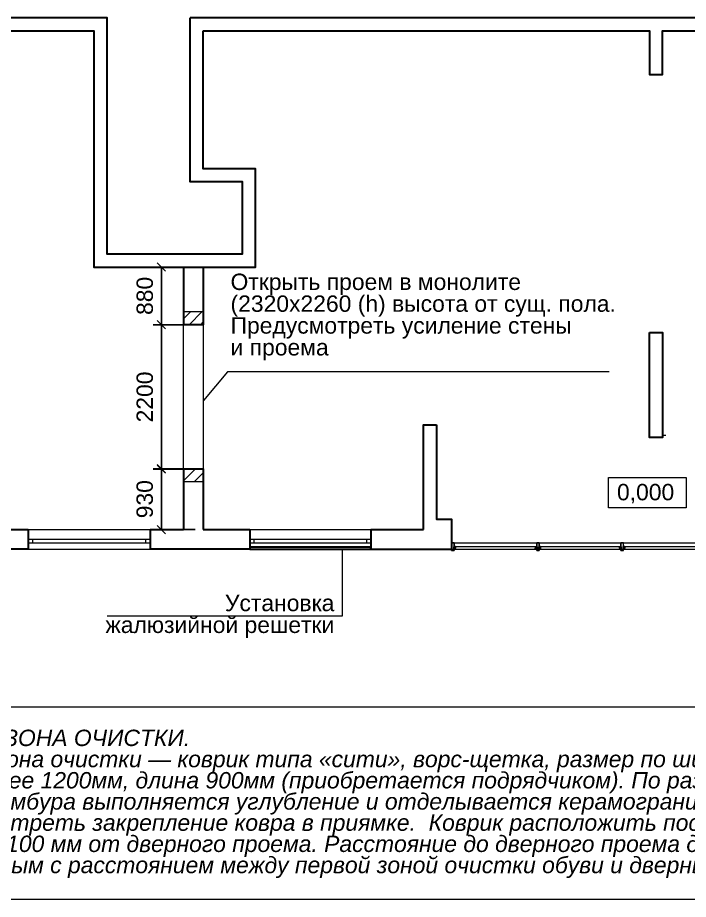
# Model space of a CAD drawing. Header units: metres. Extents: x -443 to 179, y -184 to -91.
# Drawn here: x -123.78 to -113.54, y -171.08 to -157.61 of the extents above; entities that cross this region are included whole.
import ezdxf

# ---------------------------------------------------------------- set-up
doc = ezdxf.new("R2010")
doc.units = ezdxf.units.M
doc.header["$MEASUREMENT"] = 0
for name, color, linetype, lineweight in [('Level 50', 7, 'Continuous', 0), ('выноска', 7, 'Continuous', 20), ('окна', 153, 'Continuous', 18), ('размер', 7, 'Continuous', 18), ('стена', 7, 'Continuous', 40)]:
    doc.layers.add(name, color=color, linetype=linetype, lineweight=lineweight)
doc.styles.get("Standard").update_dxf_attribs({"font": 'CS_Gost2304.shx'})
doc.styles.add('Style-Arial', font='arial.ttf')
doc.styles.add('Style-Arial IF', font='ariali.ttf')
doc.dimstyles.get("Standard").update_dxf_attribs({"dimtxt": 0.18, "dimasz": 0.18, "dimexe": 0.18, "dimexo": 0.0625, "dimgap": 0.09, "dimtad": 0, "dimtih": 1, "dimtoh": 1, "dimdec": 4, "dimzin": 0, "dimdsep": 46, "dimtxsty": 'Standard', "dimcen": 0.09, "dimadec": 0, "dimazin": 0, "dimtfac": 1, "dimtdec": 4, "dimtofl": 0, "dimtmove": 0, "dimatfit": 3, "dimfxl": 1, "dimtolj": 1, "dimtzin": 0, "dimarcsym": 0})

# ---------------------------------------------------------------- blocks, each defined once
blk = doc.blocks.new('_Oblique')
at = {"color": 0, "linetype": 'ByBlock', "lineweight": -2}
blk.add_line((0.5, 0.5), (-0.5, -0.5), dxfattribs=at)
blk = doc.blocks.new('*D42')
at = {"layer": 'Defpoints', "color": 0, "linetype": 'Continuous', "lineweight": 13, "transparency": 16777216}
for p in [(-121.586, -164.504), (-120.947, -164.504), (-120.947, -165.434)]:
    blk.add_point(p, dxfattribs=at)
at = {"layer": 'размер', "color": 0, "linetype": 'Continuous', "lineweight": -2, "transparency": 16777216}
for p, q in [((-121.072, -164.504), (-121.711, -164.504)), ((-121.586, -165.434), (-121.586, -164.504)), ((-121.072, -165.434), (-121.711, -165.434))]:
    blk.add_line(p, q, dxfattribs=at)
at = {"layer": 'размер', "color": 0, "linetype": 'Continuous', "lineweight": -2, "transparency": 16777216, "xscale": 0.125, "yscale": 0.125, "zscale": 0.125}
for p, rotation in [((-121.586, -164.504), 90), ((-121.586, -165.434), 270)]:
    blk.add_blockref('_Oblique', p, dxfattribs=dict(at, rotation=rotation))
at = {"layer": 'размер', "color": 0, "linetype": 'Continuous', "lineweight": 0, "transparency": 16777216, "insert": (-121.839, -164.969), "char_height": 0.25, "attachment_point": 5, "rotation": 90, "style": 'Style-Arial'}
blk.add_mtext('930', dxfattribs=at)
blk = doc.blocks.new('*D43')
at = {"layer": 'Defpoints', "color": 0, "linetype": 'Continuous', "lineweight": 13, "transparency": 16777216}
for p in [(-121.586, -162.304), (-120.947, -162.304), (-120.947, -164.511)]:
    blk.add_point(p, dxfattribs=at)
at = {"layer": 'размер', "color": 0, "linetype": 'Continuous', "lineweight": -2, "transparency": 16777216}
for p, q in [((-121.072, -162.304), (-121.711, -162.304)), ((-121.586, -164.511), (-121.586, -162.304)), ((-121.072, -164.511), (-121.711, -164.511))]:
    blk.add_line(p, q, dxfattribs=at)
at = {"layer": 'размер', "color": 0, "linetype": 'Continuous', "lineweight": -2, "transparency": 16777216, "xscale": 0.125, "yscale": 0.125, "zscale": 0.125}
for p, rotation in [((-121.586, -162.304), 90), ((-121.586, -164.511), 270)]:
    blk.add_blockref('_Oblique', p, dxfattribs=dict(at, rotation=rotation))
at = {"layer": 'размер', "color": 0, "linetype": 'Continuous', "lineweight": 0, "transparency": 16777216, "insert": (-121.838, -163.408), "char_height": 0.25, "attachment_point": 5, "rotation": 90, "style": 'Style-Arial'}
blk.add_mtext('2200', dxfattribs=at)
blk = doc.blocks.new('*D44')
at = {"layer": 'Defpoints', "color": 0, "linetype": 'Continuous', "lineweight": 13, "transparency": 16777216}
for p in [(-121.586, -161.424), (-120.947, -161.424), (-120.947, -162.304)]:
    blk.add_point(p, dxfattribs=at)
at = {"layer": 'размер', "color": 0, "linetype": 'Continuous', "lineweight": -2, "transparency": 16777216}
for p, q in [((-121.072, -161.424), (-121.711, -161.424)), ((-121.586, -162.304), (-121.586, -161.424)), ((-121.072, -162.304), (-121.711, -162.304))]:
    blk.add_line(p, q, dxfattribs=at)
at = {"layer": 'размер', "color": 0, "linetype": 'Continuous', "lineweight": -2, "transparency": 16777216, "xscale": 0.125, "yscale": 0.125, "zscale": 0.125}
for p, rotation in [((-121.586, -161.424), 90), ((-121.586, -162.304), 270)]:
    blk.add_blockref('_Oblique', p, dxfattribs=dict(at, rotation=rotation))
at = {"layer": 'размер', "color": 0, "linetype": 'Continuous', "lineweight": 0, "transparency": 16777216, "insert": (-121.838, -161.864), "char_height": 0.25, "attachment_point": 5, "rotation": 90, "style": 'Style-Arial'}
blk.add_mtext('880', dxfattribs=at)
blk = doc.blocks.new('stoyka_R')
at = {"color": 0, "linetype": 'ByBlock', "lineweight": 0}
for points in [[(-35, 97), (-36, 97), (-36, 96), (-36, 96), (-36, 95), (-34, 94, -0.278117), (-34, 93, -0.298632), (-34, 93), (-37, 92, -1.227062), (-37, 93), (-35, 94), (-37, 94), (-38, 94), (-40, 94), (-45, 92, -1.262793), (-45, 93), (-41, 96), (-40, 96), (-40, 95, 0.414214), (-40, 95), (-38, 95, 0.414214), (-38, 95), (-38, 96), (-38, 96), (-38, 97), (-39, 97, -0.954089), (-39, 97), (-38, 99), (-36, 99), (-34, 97, -0.954089)], [(-35, 82), (-36, 82), (-36, 83), (-36, 83), (-36, 84), (-34, 85, 0.278117), (-34, 86, 0.298632), (-34, 86), (-37, 87, 1.227062), (-37, 86), (-35, 86), (-37, 85), (-38, 86), (-40, 86), (-45, 87, 1.262793), (-45, 86), (-41, 83), (-40, 83), (-40, 84, -0.414214), (-40, 85), (-38, 85, -0.414214), (-38, 84), (-38, 83), (-38, 83), (-38, 82), (-39, 82, 0.954089), (-39, 82), (-38, 80), (-36, 80), (-34, 82, 0.954089)], [(35, 97), (36, 97), (36, 96), (36, 96), (36, 95), (34, 94, 0.278117), (33, 93, 0.298632), (34, 93), (37, 92, 1.227062), (37, 93), (35, 94), (37, 94), (38, 94), (40, 94), (45, 92, 1.262793), (45, 93), (41, 96), (40, 96), (40, 95, -0.414214), (39, 95), (38, 95, -0.414214), (38, 95), (38, 96), (37, 96), (37, 97), (39, 97, 0.954089), (39, 97), (37, 99), (36, 99), (34, 97, 0.954089)], [(35, 82), (36, 82), (36, 83), (36, 83), (36, 84), (34, 85, -0.278117), (33, 86, -0.298632), (34, 86), (37, 87, -1.227062), (37, 86), (35, 86), (37, 85), (38, 86), (40, 86), (45, 87, -1.262793), (45, 86), (41, 83), (40, 83), (40, 84, 0.414214), (39, 85), (38, 85, 0.414214), (38, 84), (38, 83), (37, 83), (37, 82), (39, 82, -0.954089), (39, 82), (37, 80), (36, 80), (34, 82, -0.954089)]]:
    blk.add_lwpolyline(points, format="xyb", close=True, dxfattribs=at)
at = {"color": 0, "linetype": 'ByBlock', "lineweight": -2}
for points in [[(-20, 63), (-20, 0), (20, 0), (20, 63), (19, 64, 0.580174), (18, 63), (18, 61), (15, 61), (15, 69), (14, 70), (15, 70), (15, 79), (18, 79), (18, 77, 0.580174), (19, 77), (20, 77), (20, 81), (15, 81), (15, 98), (33, 98), (33, 96), (32, 96, 0.414214), (31, 96), (31, 95), (35, 95, 0.414214), (35, 95), (35, 96), (35, 96), (35, 99), (39, 99), (39, 96), (38, 96), (38, 95, 0.414214), (38, 95), (39, 95, 0.414214), (40, 95), (40, 99, 0.414214), (39, 100), (20, 100), (20, 120), (-20, 120), (-20, 100), (-40, 100, 0.414214), (-40, 99), (-40, 95, 0.414214), (-40, 95), (-38, 95, 0.414214), (-38, 95), (-38, 96), (-39, 96), (-39, 99), (-35, 99), (-35, 96), (-35, 96), (-35, 95, 0.414214), (-35, 95), (-32, 95), (-32, 96, 0.414214), (-32, 96), (-34, 96), (-34, 98), (-15, 98), (-15, 81), (-20, 81), (-20, 77), (-19, 77, 0.580174), (-18, 77), (-18, 79), (-15, 79), (-15, 70), (-15, 70), (-15, 69), (-15, 61), (-18, 61), (-18, 63, 0.580174), (-19, 64)], [(-39, 79), (-30, 79), (-22, 76), (-16, 76, 0.414214), (-15, 76), (-15, 76, 0.23461), (-15, 77), (-16, 77, 0.303619), (-17, 77), (-18, 77), (-22, 77), (-30, 80), (-34, 80), (-34, 83), (-34, 84), (-35, 84), (-35, 83), (-35, 83), (-35, 80), (-39, 80), (-39, 83), (-38, 83), (-38, 84), (-40, 84), (-40, 60), (-20, 60), (-20, 61), (-22, 61), (-22, 64), (-18, 64), (-16, 62, 0.979824), (-16, 63), (-18, 65), (-23, 65), (-23, 61), (-39, 61), (-39, 79)], [(39, 79), (30, 79), (22, 76), (16, 76, -0.414214), (15, 76), (15, 76, -0.23461), (15, 77), (16, 77, -0.303619), (17, 77), (18, 77), (22, 77), (30, 80), (33, 80), (33, 83), (33, 84), (35, 84), (35, 83), (34, 83), (34, 80), (39, 80), (39, 83), (38, 83), (38, 84), (40, 84), (40, 60), (20, 60), (20, 61), (22, 61), (22, 64), (18, 64), (16, 62, -0.979824), (16, 63), (18, 65), (23, 65), (23, 61), (39, 61), (39, 79)]]:
    blk.add_lwpolyline(points, format="xyb", close=True, dxfattribs=at)
at = {"lineweight": 0}
for points in [[(-37, 92), (-25, 92)], [(-37, 87), (-25, 87)], [(37, 92), (25, 92)], [(37, 87), (25, 87)]]:
    blk.add_lwpolyline(points, dxfattribs=at)
for points in [[(-25, 83), (-15, 83), (-15, 95), (-25, 95)], [(25, 83), (15, 83), (15, 95), (25, 95)]]:
    blk.add_lwpolyline(points, close=True, dxfattribs=at)
at = {"color": 0, "linetype": 'ByBlock', "lineweight": -2}
blk.add_lwpolyline([(18, 59), (18, 3), (-18, 3), (-18, 59), (-13, 59), (-13, 100), (-18, 100), (-18, 118), (18, 118), (18, 100), (13, 100), (13, 59)], close=True, dxfattribs=at)

msp = doc.modelspace()

# ---------------------------------------------------------------- hatches: boundary and pattern name
at = {"linetype": 'Continuous', "lineweight": 0}
h = msp.add_hatch(dxfattribs=at)
h.set_pattern_fill('ANSI31', style=0)
h.set_pattern_definition([(45, (130.94521, 0), (-0.08838835, 0.08838835), [])])
h.paths.add_polyline_path([(-121.24711114, -162.10425684), (-120.94711114, -162.10425684), (-120.94711114, -162.30425684), (-121.24711114, -162.30425684)])
h.paths.add_polyline_path([(-121.24711114, -164.50425684), (-120.94711114, -164.50425684), (-120.94711114, -164.70425684), (-121.24711114, -164.70425684)])

# ---------------------------------------------------------------- linework, layer by layer
at = {"color": 7, "linetype": 'Continuous', "lineweight": 0, "flags": 128}
for points in [[(-121.24711114, -162.10425684), (-120.94711114, -162.10425684), (-120.94711114, -162.30425684), (-121.24711114, -162.30425684)], [(-121.24711114, -164.50425684), (-120.94711114, -164.50425684), (-120.94711114, -164.70425684), (-121.24711114, -164.70425684)]]:
    msp.add_lwpolyline(points, close=True, dxfattribs=at)
at = {"color": 116, "linetype": 'Continuous', "lineweight": 13, "true_color": 0x136734, "flags": 128}
msp.add_lwpolyline([(-121.24711114, -162.30425684), (-120.94711114, -162.30425684), (-120.94711114, -164.50425684), (-121.24711114, -164.50425684)], close=True, dxfattribs=at)
at = {"color": 7, "linetype": 'Continuous', "lineweight": 13}
for points in [[(-117.38711114, -163.8351916), (-117.58711114, -163.8351916)], [(-113.88711114, -163.99425684), (-113.93711114, -163.99425684)]]:
    msp.add_lwpolyline(points, dxfattribs=at)
at = {"linetype": 'Continuous', "lineweight": 13}
msp.add_lwpolyline([(-114.75834336, -165.10048885), (-114.75834336, -164.63666197), (-113.57419897, -164.63666197), (-113.57419897, -165.10048885), (-114.75834336, -165.10048885)], dxfattribs=at)
at = {"color": 1, "linetype": 'Continuous', "lineweight": 30}
msp.add_lwpolyline([(-120.23711114, -165.73425684), (-118.38711189, -165.73425682), (-118.38711189, -165.70425682), (-120.23711114, -165.70425684), (-120.23711114, -165.73425684)], dxfattribs=at)
at = {"linetype": 'Continuous', "lineweight": 13}
msp.add_lwpolyline([(-125.94881162, -168.14045553), (-109.25195328, -168.14045553), (-109.25195328, -171.08131244), (-125.94881162, -171.08131244)], close=True, dxfattribs=at)
at = {"layer": 'Level 50', "color": 7, "linetype": 'Continuous', "lineweight": 30}
for points in [[(-124.91711114, -157.61425684), (-122.41711114, -157.61425684), (-122.41711114, -161.22425684), (-120.94711114, -161.22425684)], [(-121.14711114, -157.61425684), (-113.93711114, -157.61425684), (-110.35711114, -157.61425684), (-106.74711114, -157.61425684), (-101.14711114, -157.61425684), (-101.14711114, -157.61425684)], [(-120.94711114, -161.22425684), (-120.34711114, -161.22425684), (-120.34711114, -160.12425684), (-121.14711114, -160.12425684), (-121.14711114, -157.61627628)], [(-124.71711114, -157.81425684), (-122.61711114, -157.81425684), (-122.61711114, -161.42425684), (-120.94711114, -161.42425684)], [(-120.94711114, -161.42425684), (-120.14711114, -161.42425684), (-120.14711114, -159.92425684), (-120.94711114, -159.92425684), (-120.94711114, -157.81425684)], [(-120.94711114, -157.81425684), (-114.13711114, -157.81425684), (-114.13711114, -158.48425684), (-113.93711114, -158.48425684), (-113.93711114, -157.81425684), (-110.55711114, -157.81425684), (-110.55711114, -158.48425684), (-110.35711114, -158.48425684), (-110.35711114, -157.81425684), (-106.94711114, -157.81425684), (-106.94711114, -158.41425684), (-106.74711114, -158.41425684), (-106.74711114, -157.81425684), (-101.34711114, -157.81425684)], [(-121.24711114, -161.42425684), (-121.24711114, -162.30425684)], [(-120.94711114, -161.42425684), (-120.94711114, -162.30425684)], [(-120.94711114, -161.42425684), (-120.94711114, -162.30425684)], [(-120.94711114, -162.30425684), (-121.24711114, -162.30425684)], [(-114.13711114, -162.4251916), (-113.93711114, -162.4251916), (-113.93711114, -164.0251916), (-114.13711114, -164.0251916), (-114.13711114, -162.4251916)], [(-117.58711114, -165.43425684), (-117.58711114, -163.8351916), (-117.38711114, -163.8351916)], [(-117.38711114, -163.8351916), (-117.38711114, -165.2751916), (-117.15711114, -165.2751916), (-117.15711114, -165.73425684)], [(-121.24711114, -164.50425684), (-121.24711114, -165.43425684)], [(-121.24711114, -164.50425684), (-120.94711114, -164.50425684)], [(-120.94711114, -164.50425684), (-120.94711114, -165.43425684)], [(-120.94711114, -164.50425684), (-120.94711114, -165.43425684)], [(-124.36711114, -165.43425684), (-123.61711114, -165.43425684)], [(-123.61711114, -165.43425684), (-123.61711114, -165.73425684)], [(-121.75711114, -165.43425684), (-121.24711114, -165.43425684)], [(-121.75711114, -165.43425684), (-121.75711114, -165.73425684)], [(-120.94711114, -165.43425684), (-120.23711114, -165.43425684)], [(-120.23711114, -165.43425684), (-120.23711114, -165.73425684)], [(-118.38711114, -165.43425684), (-118.38711193, -165.73425684)], [(-118.38711114, -165.43425684), (-117.58711114, -165.43425684)], [(-123.61711114, -165.73425684), (-124.66711114, -165.73425684)], [(-120.23711114, -165.73425684), (-121.75711114, -165.73425684)], [(-118.38711114, -165.73425684), (-117.15711114, -165.73425684)]]:
    msp.add_lwpolyline(points, dxfattribs=at)
at = {"layer": 'выноска', "linetype": 'Continuous', "lineweight": 0, "flags": 128}
for points in [[(-114.7501546, -163.02528879), (-120.57390095, -163.02528879), (-120.94070134, -163.46278274)], [(-122.41234943, -166.75124563), (-118.8217435, -166.75124563), (-118.8217435, -165.73425684)]]:
    msp.add_lwpolyline(points, dxfattribs=at)
at = {"layer": 'окна', "color": 5}
for p, q in [((-117.15711114, -165.63425684), (-105.80311114, -165.63425684)), ((-117.15711114, -165.73425684), (-105.80311114, -165.73425684))]:
    msp.add_line(p, q, dxfattribs=at)
at = {"layer": 'окна', "ltscale": 100}
for points in [[(-121.75711114, -165.58425684), (-123.61711114, -165.58425684)], [(-123.61711114, -165.58425684), (-123.61711114, -165.63425684), (-123.54711114, -165.63425684), (-123.54711114, -165.58425684), (-123.61711114, -165.58425684)], [(-123.61711114, -165.63425684), (-121.75711114, -165.63425684)], [(-121.82711114, -165.58425684), (-121.82711114, -165.63425684), (-121.75711114, -165.63425684), (-121.75711114, -165.58425684), (-121.82711114, -165.58425684)], [(-118.38703743, -165.58425684), (-120.23711114, -165.58425684)], [(-120.23711114, -165.58425684), (-120.23711114, -165.63425684), (-120.16711114, -165.63425684), (-120.16711114, -165.58425684), (-120.23711114, -165.58425684)], [(-120.23711114, -165.63425684), (-118.387062, -165.63425684)], [(-118.45711154, -165.58429806), (-118.45711154, -165.63429806), (-118.38711154, -165.63429806), (-118.38711154, -165.58429806), (-118.45711154, -165.58429806)]]:
    msp.add_lwpolyline(points, dxfattribs=at)
at = {"layer": 'окна', "color": 5}
msp.add_lwpolyline([(-117.15711114, -165.73425684), (-117.15711114, -165.73425684), (-117.15711114, -165.75425684), (-117.11711114, -165.75425684), (-117.11711114, -165.73425684), (-117.09761114, -165.73425684, 0.4142135624), (-117.09711114, -165.73375684), (-117.09711114, -165.72975684, 0.4142135624), (-117.09761114, -165.72925684), (-117.09866114, -165.72925684, 0.4142135624), (-117.09916114, -165.72975684), (-117.09916114, -165.73045684), (-117.09841114, -165.73045684), (-117.09841114, -165.73295684), (-117.10241114, -165.73295684), (-117.10241114, -165.73045684), (-117.10166114, -165.73045684), (-117.10166114, -165.72975684, 0.4142135624), (-117.10216114, -165.72925684), (-117.10561114, -165.72925684), (-117.10561114, -165.72995684, 0.4142135624), (-117.10511114, -165.73045684), (-117.10361114, -165.73045684), (-117.10361114, -165.73275684), (-117.12211114, -165.73275684), (-117.12211114, -165.71500684), (-117.11711114, -165.71500684), (-117.11711114, -165.71151005), (-117.11785574, -165.71107172, 0.5801735595), (-117.11861117, -165.71150362), (-117.11861117, -165.71350684), (-117.12211114, -165.71350684), (-117.12211114, -165.70475684), (-117.12261114, -165.70425684), (-117.12211114, -165.70375684), (-117.12211114, -165.69575684), (-117.11861117, -165.69575684), (-117.11861117, -165.69776007, 0.5801735595), (-117.11785574, -165.69819197), (-117.11711114, -165.69775364), (-117.11711114, -165.63425684), (-117.15711114, -165.63425684), (-117.15711114, -165.69775364)], format="xyb", dxfattribs=at)
for points in [[(-117.15511114, -165.73475684), (-117.15511114, -165.63725684), (-117.11911114, -165.63725684), (-117.11911114, -165.69375684), (-117.12411114, -165.69375684), (-117.12411114, -165.73475684), (-117.11911114, -165.73475684), (-117.11911114, -165.75225684), (-117.15511114, -165.75225684), (-117.15511114, -165.73475684)], [(-117.12111114, -165.69425684), (-115.85486114, -165.69425684)], [(-117.09991671, -165.72125684), (-117.11211114, -165.72125684)], [(-117.09996134, -165.72625684), (-117.11211114, -165.72625684)], [(-115.81886114, -165.69425684), (-114.57061114, -165.69425684)], [(-114.53461114, -165.69425684), (-113.28636114, -165.69425684)]]:
    msp.add_lwpolyline(points, dxfattribs=at)
msp.add_lwpolyline([(-117.11211114, -165.71775684), (-117.12211114, -165.71775684), (-117.12211114, -165.72975684), (-117.11211114, -165.72975684)], close=True, dxfattribs=at)
for points in [[(-117.09811114, -165.71325684), (-117.10711114, -165.71325684), (-117.11501114, -165.70975684), (-117.12141114, -165.70975684, 0.4142135624), (-117.12191114, -165.71025684), (-117.12191114, -165.71049275, 0.2346100061), (-117.12169973, -165.71089381), (-117.12063331, -165.71168774, 0.3036194749), (-117.12018852, -165.71168843), (-117.11891114, -165.71075684), (-117.11501114, -165.71075684), (-117.10711114, -165.71425684), (-117.10361114, -165.71425684), (-117.10361114, -165.71705684), (-117.10361114, -165.71825684), (-117.10238849, -165.71825684), (-117.10181114, -165.71725684), (-117.10261114, -165.71725684), (-117.10261114, -165.71425684), (-117.09811114, -165.71425684), (-117.09811114, -165.71725684), (-117.09931114, -165.71725684), (-117.09873379, -165.71825684), (-117.09711114, -165.71825684), (-117.09711114, -165.69425684), (-117.11711114, -165.69425684), (-117.11711114, -165.69525684), (-117.11511114, -165.69525684), (-117.11511114, -165.69825684), (-117.11917278, -165.69825684), (-117.12076936, -165.69666026, 0.9798244206), (-117.12146234, -165.69738149), (-117.11958699, -165.69925684), (-117.11391114, -165.69925684), (-117.11391114, -165.69525684), (-117.09811114, -165.69525684), (-117.09811114, -165.71325684)], [(-117.10225253, -165.71664406), (-117.10111114, -165.71595684), (-117.10111114, -165.71725684), (-117.10136114, -165.71725684), (-117.10136114, -165.71825684), (-117.10301728, -165.7189929, 0.2781165631), (-117.10360886, -165.71983924, 0.298632436), (-117.10294695, -165.7207137), (-117.1001073, -165.72122741, 1.2270617229), (-117.09995115, -165.72056846), (-117.10231114, -165.71975684), (-117.10036114, -165.71925684), (-117.09936114, -165.71975684), (-117.09686114, -165.71975684), (-117.09233749, -165.72115497, 1.2627930682), (-117.09197893, -165.72057557), (-117.09611114, -165.71725684), (-117.09711114, -165.71725684), (-117.09711114, -165.71825684, -0.4142135624), (-117.09761114, -165.71875684), (-117.09886114, -165.71875684, -0.4142135624), (-117.09936114, -165.71825684), (-117.09936114, -165.71725684), (-117.09961114, -165.71725684), (-117.09961114, -165.71595684), (-117.09846976, -165.71664406, 0.9540885036), (-117.09793146, -165.71619779), (-117.09961114, -165.71425684), (-117.10111114, -165.71425684), (-117.10279083, -165.71619779, 0.9540885036)], [(-117.10225253, -165.73087252), (-117.10111114, -165.73125684), (-117.10111114, -165.73025974), (-117.10136114, -165.73025974), (-117.10136114, -165.72925974), (-117.10301728, -165.72852367, -0.2781165631), (-117.10360886, -165.72767734, -0.298632436), (-117.10294695, -165.72680288), (-117.1001073, -165.72628917, -1.2270617229), (-117.09995115, -165.72694812), (-117.10231114, -165.72775974), (-117.10036114, -165.72825974), (-117.09936114, -165.72775974), (-117.09686114, -165.72775974), (-117.09233749, -165.72636161, -1.2627930682), (-117.09197893, -165.72694101), (-117.09611114, -165.73025974), (-117.09711114, -165.73025974), (-117.09711114, -165.72925974, 0.4142135624), (-117.09761114, -165.72875974), (-117.09886114, -165.72875974, 0.4142135624), (-117.09936114, -165.72925974), (-117.09936114, -165.73025974), (-117.09961114, -165.73025974), (-117.09961114, -165.73125684), (-117.09846976, -165.73087252, -0.9540885036), (-117.09793146, -165.73131879), (-117.09961114, -165.73295684), (-117.10111114, -165.73295684), (-117.10279083, -165.73131879, -0.9540885036)]]:
    msp.add_lwpolyline(points, format="xyb", close=True, dxfattribs=at)
at = {"layer": 'стена', "color": 7, "linetype": 'Continuous', "lineweight": 13}
for points in [[(-123.61711114, -165.43425684), (-121.75711114, -165.43425684)], [(-120.23711114, -165.43425684), (-118.38711114, -165.43426169)], [(-123.61711114, -165.73425684), (-121.75711114, -165.73425684)], [(-120.23711114, -165.73425684), (-118.38711114, -165.73425684)]]:
    msp.add_lwpolyline(points, dxfattribs=at)

# ---------------------------------------------------------------- block references
at = {"layer": 'окна', "color": 5, "xscale": 0.001, "yscale": 0.001, "zscale": 0.001, "rotation": 180}
for p in [(-115.83686114, -165.63425684), (-114.55261114, -165.63425684)]:
    msp.add_blockref('stoyka_R', p, dxfattribs=at)

# ---------------------------------------------------------------- texts
at = {"color": 7, "linetype": 'Continuous', "lineweight": 0, "style": 'Style-Arial'}
msp.add_text('0,000', height=0.25, dxfattribs=at).set_placement((-114.63144171, -164.98618588))
at = {"linetype": 'Continuous', "lineweight": 0, "insert": (-125.50808345, -168.48972019), "char_height": 0.25, "attachment_point": 1, "line_spacing_factor": 0.776524, "style": 'Style-Arial IF'}
msp.add_mtext('ВТОРАЯ ЗОНА ОЧИСТКИ.\\PВторая зона очистки — коврик типа «сити», ворс-щетка, размер по ширине двери,\\Pно не менее 1200мм, длина 900мм (приобретается подрядчиком). По размеру ковра\\Pв полу тамбура выполняется углубление и отделывается керамогранитом.\\PПредусмотреть закрепление ковра в приямке.  Коврик расположить после входной двери,\\Pне далее 100 мм от дверного проема. Расстояние до дверного проема должно быть\\Pидентичным с расстоянием между первой зоной очистки обуви и дверным проемом.', dxfattribs=at)
at = {"layer": 'выноска', "linetype": 'Continuous', "lineweight": 0, "insert": (-120.53003327, -161.52403168), "char_height": 0.25, "attachment_point": 1, "line_spacing_factor": 0.8, "style": 'Style-Arial'}
msp.add_mtext('Открыть проем в монолите \\P(2320х2260 (h) высота от сущ. пола.\\PПредусмотреть усиление стены \\Pи проема', dxfattribs=at)
at = {"layer": 'выноска', "linetype": 'Continuous', "lineweight": 0, "insert": (-118.94549802, -166.42960067), "char_height": 0.25, "width": 3.4706684857, "attachment_point": 3, "line_spacing_factor": 0.8, "style": 'Style-Arial'}
msp.add_mtext('Установка\\Pжалюзийной решетки', dxfattribs=at)

# ---------------------------------------------------------------- dimensions: what is measured, and where the dimension line sits
at = {"layer": 'размер', "linetype": 'Continuous', "lineweight": 0}
for base, p1, p2, picture, middle in [((-121.58583048, -161.42425684), (-120.94711114, -162.30425684), (-120.94711114, -161.42425684), '*D44', (-121.83847373, -161.86425684)), ((-121.58583048, -164.50425684), (-120.94711114, -165.43425684), (-120.94711114, -164.50425684), '*D42', (-121.83855899, -164.96925684))]:
    dim = msp.add_linear_dim(base=base, p1=p1, p2=p2, angle=90, dimstyle='Standard', override={"dimtxt": 0.25, "dimasz": 0.125, "dimexe": 0.125, "dimexo": 0.125, "dimgap": 0.125, "dimtad": 1, "dimtih": 0, "dimtoh": 0, "dimlfac": 1000, "dimzin": 11, "dimtxsty": 'Style-Arial', "dimblk": 'Oblique', "dimtolj": 0, "dimtzin": 11}, dxfattribs=at)
    dim.commit()
    dim.dimension.update_dxf_attribs({"geometry": picture, "text_midpoint": middle})
dim = msp.add_linear_dim(base=(-121.58583048, -162.30425684), p1=(-120.94711114, -164.51087668), p2=(-120.94711114, -162.30425684), angle=90, text='2200', dimstyle='Standard', override={"dimtxt": 0.25, "dimasz": 0.125, "dimexe": 0.125, "dimexo": 0.125, "dimgap": 0.125, "dimtad": 1, "dimtih": 0, "dimtoh": 0, "dimlfac": 1000, "dimzin": 11, "dimtxsty": 'Style-Arial', "dimblk": 'Oblique', "dimtolj": 0, "dimtzin": 11}, dxfattribs=at)
dim.commit()
dim.dimension.update_dxf_attribs({"geometry": '*D43', "text_midpoint": (-121.83847373, -163.40756676)})

doc.saveas('drawing.dxf')
